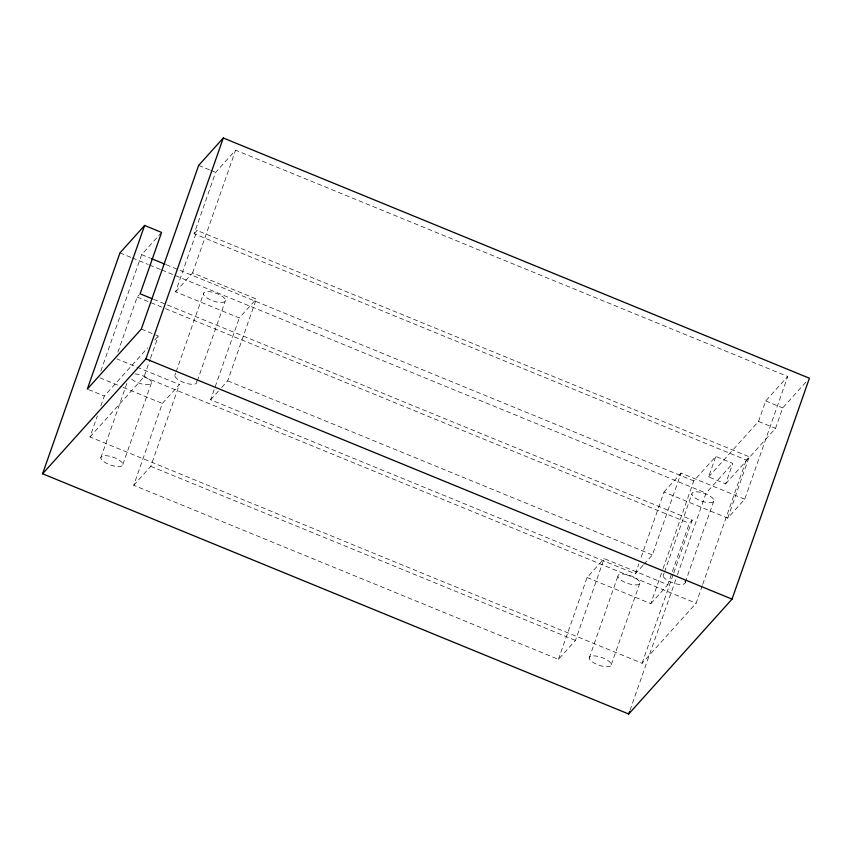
<?xml version="1.0" encoding="UTF-8"?>
<svg xmlns="http://www.w3.org/2000/svg" width="852" height="852" viewBox="0 0 852 852"><rect width="100%" height="100%" fill="white"/><g stroke="black" fill="none" stroke-linecap="round" stroke-linejoin="round"><path stroke-width="0.64" stroke-dasharray="4.26 3.19" d="M100.855 371.078L141.645 254.62L160.74 233.384M117.885 352.153L137.183 297.05L139.387 294.6M702.282 585.633L696.127 603.216L642.099 663.271L89.982 436.959L97.362 415.882M100.834 405.967L104.306 396.052L147.694 347.818M100.834 457.758L127.321 382.133M89.982 436.959L143.999 376.914L150.08 359.555M150.516 358.319L158.323 335.997L154.681 334.506M194.139 233.736L197.078 230.466L749.196 456.778L746.267 460.037L194.139 233.736L215.631 172.37L235.589 150.176L787.717 376.488L744.733 499.208L727.704 518.133L664.006 492.019L640.566 558.965M175.587 291.831L192.616 272.896L256.324 299.009L239.295 317.945L175.587 291.831L197.078 230.466M122.869 464.468L151.518 382.654M192.616 272.896L235.589 150.176M153.648 299.329L692.239 520.093L689.311 523.352L667.819 584.717L604.111 558.603L575.462 640.416L558.433 659.352L133.721 485.267L162.37 403.454L179.399 384.518L116.916 358.916M174.82 375.508L175.682 373.027M176.119 371.791L203.468 293.695M133.721 485.267L150.751 466.332L179.399 384.518M197.281 380.993L225.503 300.415M643.015 565.323L635.347 573.843L210.646 399.758L239.295 317.945M221.712 387.458L227.665 380.833L256.324 299.009M558.433 659.352L587.081 577.528L604.111 558.603M589.254 657.946L617.902 576.133M635.347 573.843L638.83 563.918M611.278 664.667L639.937 582.853M643.867 564.375L652.376 554.908L681.036 473.094L744.733 499.208M587.081 577.528L650.79 603.642L662.632 569.828M663.069 568.582L693.762 480.922L715.786 456.448L732.773 463.403L725.606 483.861L708.619 476.896L715.786 456.448M663.239 575.707L664.102 573.226M664.539 571.98L691.888 493.883M642.099 663.271L673.325 574.099M673.772 572.842L692.239 520.093M630.022 710.238L677.052 575.941M677.489 574.685L706.052 493.106L732.773 463.403M685.264 582.417L713.923 500.603M708.619 476.896L758.536 421.41L765.692 400.962L787.717 376.488M702.719 584.376L746.267 460.037M727.704 518.133L749.196 456.778M725.606 483.861L775.522 428.375L782.679 407.927L805.949 382.058M154.787 339.937L158.323 335.997M210.646 399.758L218.304 391.238M664.006 492.019L681.036 473.094M650.79 603.642L667.819 584.717M198.644 165.405L209.56 169.878M210.774 170.379L215.631 172.37M765.692 400.962L782.679 407.927M758.536 421.41L775.522 428.375M141.645 254.62L150.25 258.145M166.236 264.695L693.762 480.922M119.962 252.874L131.038 257.421M132.273 257.922L148.28 264.482M149.505 264.983L160.591 269.53M161.827 270.031L706.052 493.106M137.183 297.05L164.234 308.136M165.469 308.637L689.311 523.352M141.336 329.042L153.477 334.016M227.665 380.833L652.376 554.908M143.999 376.914L696.127 603.216M99.897 377.841L121.942 386.883M123.167 387.383L162.37 403.454M88.533 389.588L104.306 396.052M150.751 466.332L575.462 640.416M135.074 373.911A11.587 4.09 19.3 0 1 150.09 380.067A11.587 4.09 19.3 0 1 145.937 384.678A11.587 4.09 19.3 0 1 130.92 378.533M684.912 581.202A11.587 4.09 19.3 0 1 672.729 582.864A11.587 4.09 19.3 0 1 664.752 574.014M196.503 381.004A11.587 4.09 19.3 0 1 184.309 382.676A11.587 4.09 19.3 0 1 176.343 373.815M621.065 580.137A11.587 4.09 19.3 0 0 639.532 583.844A11.587 4.09 19.3 0 0 626.156 574.493A11.587 4.09 19.3 0 0 621.065 580.137M206.631 297.699A11.587 4.09 19.3 0 0 225.109 301.406A11.587 4.09 19.3 0 0 211.722 292.055A11.587 4.09 19.3 0 0 206.631 297.699M695.051 497.898A11.587 4.09 19.3 0 0 713.518 501.594A11.587 4.09 19.3 0 0 700.131 492.243A11.587 4.09 19.3 0 0 695.051 497.898M592.417 661.961A11.587 4.09 19.3 0 0 610.884 665.657A11.587 4.09 19.3 0 0 597.497 656.306A11.587 4.09 19.3 0 0 592.417 661.961M103.997 461.763A11.587 4.09 19.3 0 0 122.464 465.469A11.587 4.09 19.3 0 0 109.088 456.108A11.587 4.09 19.3 0 0 103.997 461.763"/><path stroke-width="1.28" d="M144.616 225.46L87.319 389.087L141.336 329.042L198.644 165.405L223.299 137.992L809.4 378.224L732.038 599.126L628.701 714.008L42.6 473.776L119.962 252.874L144.616 225.46L161.603 232.426L140.122 293.78L152.412 298.828M42.6 473.776L145.948 358.894L223.299 137.992M628.701 714.008L629.575 711.495M151.486 258.646L165.011 264.195M145.948 358.894L732.038 599.126"/></g></svg>
